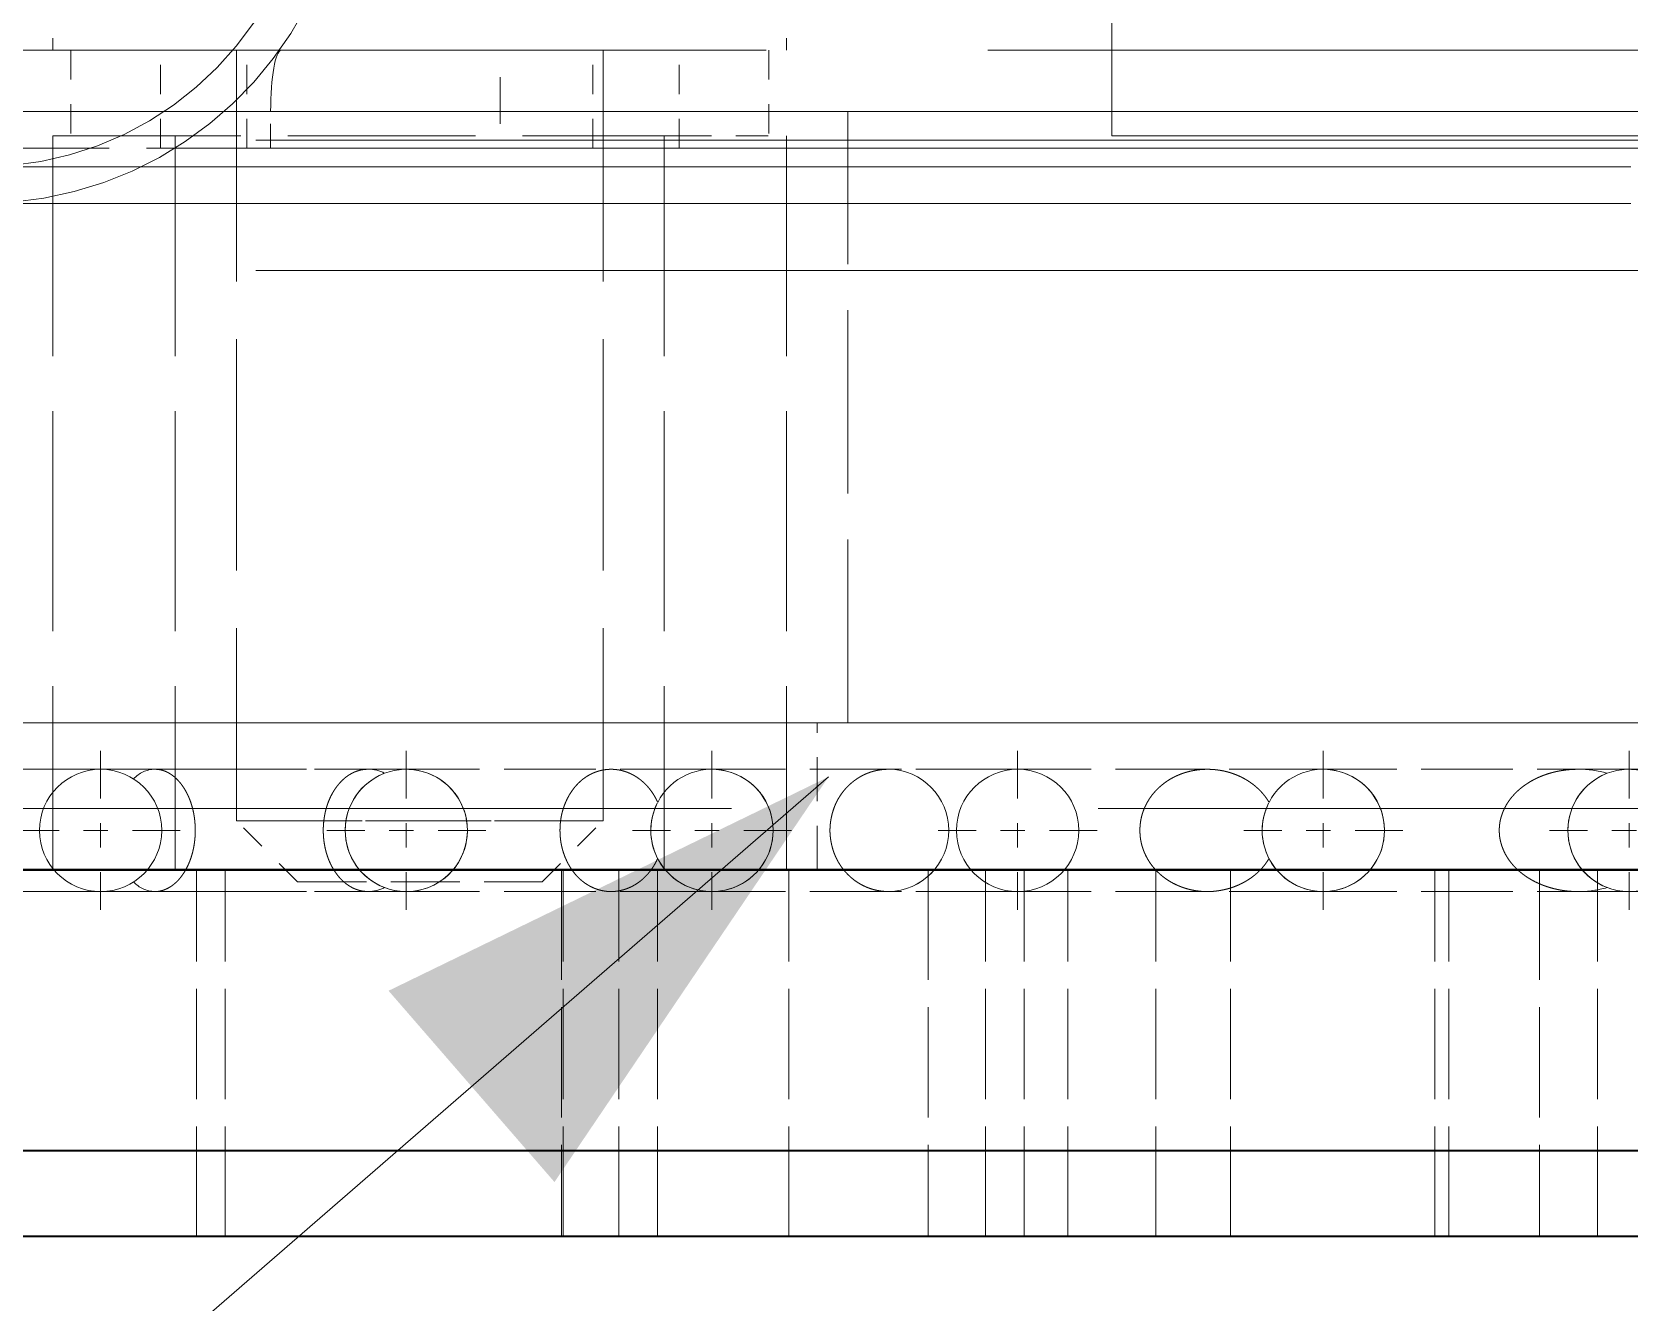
# Model space of a CAD drawing. Extents: x 23 to 587, y 4 to 413.
# Drawn here: x 67.76 to 74.29, y 213.08 to 218.28 of the extents above; entities that cross this region are included whole.
import ezdxf

# ---------------------------------------------------------------- set-up
doc = ezdxf.new("R2010")
doc.units = 0
doc.linetypes.add('DASHDOT', pattern=[18.5, 12, -3, 0.5, -3])
doc.linetypes.add('DASHED', pattern=[15, 12, -3])
doc.layers.get('0').update_dxf_attribs({"lineweight": 13})

# ---------------------------------------------------------------- blocks, each defined once
blk = doc.blocks.new('BLOCK6876')
at = {"color": 7, "linetype": 'DASHDOT', "lineweight": 13, "ltscale": 0.0325}
for p, q in [((-30.769, 2.471), (-30.769, 1.171)), ((-30.119, 1.821), (-31.419, 1.821))]:
    blk.add_line(p, q, dxfattribs=at)
blk = doc.blocks.new('BLOCK6877')
at = {"color": 7, "linetype": 'DASHDOT', "lineweight": 13, "ltscale": 0.0325}
for p, q in [((-33.269, 2.471), (-33.269, 1.171)), ((-32.619, 1.821), (-33.919, 1.821))]:
    blk.add_line(p, q, dxfattribs=at)
blk = doc.blocks.new('BLOCK6878')
at = {"color": 7, "linetype": 'DASHDOT', "lineweight": 13, "ltscale": 0.0325}
for p, q in [((-35.769, 2.471), (-35.769, 1.171)), ((-35.119, 1.821), (-36.419, 1.821))]:
    blk.add_line(p, q, dxfattribs=at)
blk = doc.blocks.new('BLOCK6879')
at = {"color": 7, "linetype": 'DASHDOT', "lineweight": 13, "ltscale": 0.0325}
for p, q in [((-38.269, 2.471), (-38.269, 1.171)), ((-37.619, 1.821), (-38.919, 1.821))]:
    blk.add_line(p, q, dxfattribs=at)
blk = doc.blocks.new('BLOCK6880')
at = {"color": 7, "linetype": 'DASHDOT', "lineweight": 13, "ltscale": 0.0325}
for p, q in [((-40.769, 2.471), (-40.769, 1.171)), ((-40.119, 1.821), (-41.419, 1.821))]:
    blk.add_line(p, q, dxfattribs=at)
blk = doc.blocks.new('BLOCK6881')
at = {"color": 7, "linetype": 'DASHDOT', "lineweight": 13, "ltscale": 0.0325}
for p, q in [((-43.269, 2.471), (-43.269, 1.171)), ((-42.619, 1.821), (-43.919, 1.821))]:
    blk.add_line(p, q, dxfattribs=at)
blk = doc.blocks.new('BLOCK6904')
at = {"color": 7, "linetype": 'DASHDOT', "lineweight": 13, "ltscale": 0.195}
for p, q in [((-40, 15.4), (-40, 7.6)), ((-36.1, 11.5), (-43.9, 11.5))]:
    blk.add_line(p, q, dxfattribs=at)
blk = doc.blocks.new('BLOCK6907')
at = {"color": 7, "lineweight": 13}
blk.add_line((-37.316, 2.259), (-59.825, -17.262), dxfattribs=at)
blk.add_solid([(-39.557, -1.054), (-37.316, 2.259), (-40.914, 0.51)], dxfattribs=at)
blk = doc.blocks.new('BLOCK6915')
at = {"color": 7, "linetype": 'DASHED', "lineweight": 13, "ltscale": 0.125}
for p, q in [((-35, 7.5), (-35, 12.5)), ((-37.159, 2.7), (-37.159, 7.7)), ((-37.159, 2.7), (-37.159, 7.7))]:
    blk.add_line(p, q, dxfattribs=at)
at = {"color": 7, "linetype": 'DASHED', "lineweight": 13, "ltscale": 0.0125}
for p, q in [((-43.659, 8.7), (-43.659, 8.2)), ((-37.659, 8.7), (-37.659, 8.2))]:
    blk.add_line(p, q, dxfattribs=at)
at = {"color": 7, "linetype": 'DASHED', "lineweight": 13, "ltscale": 0.091298}
blk.add_line((-45.444, 8.2), (-41.792, 8.2), dxfattribs=at)
at = {"color": 7, "linetype": 'DASHED', "lineweight": 13, "ltscale": 0.140819}
blk.add_line((-43.659, 8.2), (-38.026, 8.2), dxfattribs=at)
at = {"color": 7, "linetype": 'DASHED', "lineweight": 13, "ltscale": 0.02}
for p, q in [((-43.512, 8.2), (-43.512, 7.4)), ((-43.512, 8.2), (-43.512, 7.4)), ((-42.78, 7.4), (-42.78, 8.2)), ((-42.78, 7.4), (-42.78, 8.2)), ((-42.073, 7.4), (-42.073, 8.2)), ((-42.073, 7.4), (-42.073, 8.2)), ((-39.244, 7.4), (-39.244, 8.2)), ((-39.244, 7.4), (-39.244, 8.2)), ((-38.537, 7.4), (-38.537, 8.2)), ((-38.537, 7.4), (-38.537, 8.2)), ((-37.805, 8.2), (-37.805, 7.4)), ((-37.805, 8.2), (-37.805, 7.4))]:
    blk.add_line(p, q, dxfattribs=at)
at = {"color": 7, "linetype": 'DASHED', "lineweight": 13, "ltscale": 0.1575}
for p, q in [((-42.159, 8.2), (-42.159, 1.9)), ((-39.159, 8.2), (-39.159, 1.9))]:
    blk.add_line(p, q, dxfattribs=at)
at = {"color": 7, "linetype": 'DASHED', "lineweight": 13}
for p, q in [((-9.013, 8.2), (-41.792, 8.2)), ((63.8, 7.7), (-63.8, 7.7)), ((-49.365, 7.7), (-23.667, 7.7)), ((-9.1, 7.7), (-41.879, 7.7)), ((-9.1, 7.7), (-41.879, 7.7)), ((0, 7.466), (-49.5, 7.466)), ((35, 7.5), (-35, 7.5)), ((-41.879, 7.4), (-9.1, 7.4)), ((-44.247, 7.246), (38.83, 7.246)), ((44.247, 7.246), (-38.83, 7.246)), ((-44.247, 6.946), (38.83, 6.946)), ((44.247, 6.946), (-38.83, 6.946)), ((0, 6.4), (-49.5, 6.4)), ((63.8, 2.7), (-63.8, 2.7)), ((61.5, 2.7), (-61.5, 2.7)), ((-50.11, 2.7), (50.39, 2.7)), ((-50.11, 2), (50.39, 2)), ((-85, -0.8), (85, -0.8))]:
    blk.add_line(p, q, dxfattribs=at)
at = {"color": 7, "linetype": 'DASHED', "lineweight": 13, "ltscale": 0.009181}
blk.add_line((-38.026, 8.2), (-37.659, 8.2), dxfattribs=at)
at = {"color": 7, "linetype": 'DASHED', "lineweight": 13, "ltscale": 0.101442}
for p, q in [((-45.937, 7.7), (-41.879, 7.7)), ((-45.937, 7.7), (-41.879, 7.7)), ((-45.937, 7.4), (-41.879, 7.4))]:
    blk.add_line(p, q, dxfattribs=at)
at = {"color": 7, "linetype": 'DASHED', "lineweight": 13, "ltscale": 0.0075}
blk.add_line((-41.879, 7.4), (-41.879, 7.7), dxfattribs=at)
blk.add_line((-41.879, 7.4), (-41.879, 7.7), dxfattribs=at)
at = {"color": 7, "linetype": 'DASHED', "lineweight": 13, "ltscale": 0.128033}
for p, q in [((-43.659, 7.5), (-38.537, 7.5)), ((-43.659, 1.5), (-38.537, 1.5))]:
    blk.add_line(p, q, dxfattribs=at)
at = {"color": 7, "linetype": 'DASHED', "lineweight": 13, "ltscale": 0.15}
for p, q in [((-43.659, 7.5), (-43.659, 1.5)), ((-43.659, 7.5), (-43.659, 1.5)), ((-42.659, 7.5), (-42.659, 1.5)), ((-42.659, 7.5), (-42.659, 1.5)), ((-38.659, 7.5), (-38.659, 1.5)), ((-38.659, 7.5), (-38.659, 1.5)), ((-37.659, 7.5), (-37.659, 1.5)), ((-37.659, 7.5), (-37.659, 1.5))]:
    blk.add_line(p, q, dxfattribs=at)
at = {"color": 7, "linetype": 'DASHED', "lineweight": 13, "ltscale": 0.021967}
for p, q in [((-38.537, 7.5), (-37.659, 7.5)), ((-38.537, 1.5), (-37.659, 1.5))]:
    blk.add_line(p, q, dxfattribs=at)
at = {"color": 7, "linetype": 'DASHED', "lineweight": 13, "ltscale": 0.135414}
blk.add_line((-44.247, 7.246), (-38.83, 7.246), dxfattribs=at)
at = {"color": 7, "linetype": 'DASHED', "lineweight": 13, "ltscale": 0.135416}
blk.add_line((-44.247, 6.946), (-38.83, 6.946), dxfattribs=at)
at = {"color": 7, "linetype": 'DASHED', "lineweight": 13, "ltscale": 0.03}
blk.add_line((-37.409, 1.5), (-37.409, 2.7), dxfattribs=at)
blk.add_line((-37.409, 1.5), (-37.409, 2.7), dxfattribs=at)
at = {"color": 7, "linetype": 'DASHED', "lineweight": 13, "ltscale": 0.0625}
for p, q in [((-43.269, 2.321), (-45.769, 2.321)), ((-43.269, 2.321), (-45.769, 2.321)), ((-43.269, 2.321), (-45.769, 2.321)), ((-43.269, 2.321), (-45.769, 2.321)), ((-43.269, 2.321), (-45.769, 2.321)), ((-43.269, 2.321), (-45.769, 2.321)), ((-43.269, 2.321), (-45.769, 2.321)), ((-43.269, 2.321), (-45.769, 2.321)), ((-43.269, 2.321), (-45.769, 2.321)), ((-43.269, 2.321), (-45.769, 2.321)), ((-43.269, 2.321), (-45.769, 2.321)), ((-43.269, 2.321), (-45.769, 2.321)), ((-43.269, 2.321), (-45.769, 2.321)), ((-43.269, 2.321), (-45.769, 2.321)), ((-43.269, 2.321), (-45.769, 2.321)), ((-43.269, 2.321), (-45.769, 2.321)), ((-43.269, 2.321), (-45.769, 2.321)), ((-40.769, 2.321), (-43.269, 2.321)), ((-40.769, 2.321), (-43.269, 2.321)), ((-40.769, 2.321), (-43.269, 2.321)), ((-40.769, 2.321), (-43.269, 2.321)), ((-40.769, 2.321), (-43.269, 2.321)), ((-40.769, 2.321), (-43.269, 2.321)), ((-40.769, 2.321), (-43.269, 2.321)), ((-40.769, 2.321), (-43.269, 2.321)), ((-40.769, 2.321), (-43.269, 2.321)), ((-40.769, 2.321), (-43.269, 2.321)), ((-40.769, 2.321), (-43.269, 2.321)), ((-40.769, 2.321), (-43.269, 2.321)), ((-40.769, 2.321), (-43.269, 2.321)), ((-40.769, 2.321), (-43.269, 2.321)), ((-40.769, 2.321), (-43.269, 2.321)), ((-40.769, 2.321), (-43.269, 2.321)), ((-40.769, 2.321), (-43.269, 2.321)), ((-40.769, 2.321), (-43.269, 2.321)), ((-40.769, 2.321), (-43.269, 2.321)), ((-40.769, 2.321), (-43.269, 2.321)), ((-40.769, 2.321), (-43.269, 2.321)), ((-38.269, 2.321), (-40.769, 2.321)), ((-38.269, 2.321), (-40.769, 2.321)), ((-38.269, 2.321), (-40.769, 2.321)), ((-38.269, 2.321), (-40.769, 2.321)), ((-38.269, 2.321), (-40.769, 2.321)), ((-38.269, 2.321), (-40.769, 2.321)), ((-38.269, 2.321), (-40.769, 2.321)), ((-38.269, 2.321), (-40.769, 2.321)), ((-38.269, 2.321), (-40.769, 2.321)), ((-38.269, 2.321), (-40.769, 2.321)), ((-38.269, 2.321), (-40.769, 2.321)), ((-38.269, 2.321), (-40.769, 2.321)), ((-38.269, 2.321), (-40.769, 2.321)), ((-38.269, 2.321), (-40.769, 2.321)), ((-38.269, 2.321), (-40.769, 2.321)), ((-38.269, 2.321), (-40.769, 2.321)), ((-38.269, 2.321), (-40.769, 2.321)), ((-38.269, 2.321), (-40.769, 2.321)), ((-38.269, 2.321), (-40.769, 2.321)), ((-38.269, 2.321), (-40.769, 2.321)), ((-38.269, 2.321), (-40.769, 2.321)), ((-38.269, 2.321), (-40.769, 2.321)), ((-38.269, 2.321), (-40.769, 2.321)), ((-38.269, 2.321), (-40.769, 2.321)), ((-38.269, 2.321), (-40.769, 2.321)), ((-35.769, 2.321), (-38.269, 2.321)), ((-35.769, 2.321), (-38.269, 2.321)), ((-35.769, 2.321), (-38.269, 2.321)), ((-35.769, 2.321), (-38.269, 2.321)), ((-35.769, 2.321), (-38.269, 2.321)), ((-35.769, 2.321), (-38.269, 2.321)), ((-35.769, 2.321), (-38.269, 2.321)), ((-35.769, 2.321), (-38.269, 2.321)), ((-35.769, 2.321), (-38.269, 2.321)), ((-35.769, 2.321), (-38.269, 2.321)), ((-35.769, 2.321), (-38.269, 2.321)), ((-35.769, 2.321), (-38.269, 2.321)), ((-35.769, 2.321), (-38.269, 2.321)), ((-35.769, 2.321), (-38.269, 2.321)), ((-35.769, 2.321), (-38.269, 2.321)), ((-35.769, 2.321), (-38.269, 2.321)), ((-35.769, 2.321), (-38.269, 2.321)), ((-35.769, 2.321), (-38.269, 2.321)), ((-35.769, 2.321), (-38.269, 2.321)), ((-35.769, 2.321), (-38.269, 2.321)), ((-35.769, 2.321), (-38.269, 2.321)), ((-35.769, 2.321), (-38.269, 2.321)), ((-35.769, 2.321), (-38.269, 2.321)), ((-35.769, 2.321), (-38.269, 2.321)), ((-35.769, 2.321), (-38.269, 2.321)), ((-35.769, 2.321), (-38.269, 2.321)), ((-35.769, 2.321), (-38.269, 2.321)), ((-33.269, 2.321), (-35.769, 2.321)), ((-33.269, 2.321), (-35.769, 2.321)), ((-33.269, 2.321), (-35.769, 2.321)), ((-33.269, 2.321), (-35.769, 2.321)), ((-33.269, 2.321), (-35.769, 2.321)), ((-33.269, 2.321), (-35.769, 2.321)), ((-33.269, 2.321), (-35.769, 2.321)), ((-33.269, 2.321), (-35.769, 2.321)), ((-33.269, 2.321), (-35.769, 2.321)), ((-33.269, 2.321), (-35.769, 2.321)), ((-33.269, 2.321), (-35.769, 2.321)), ((-33.269, 2.321), (-35.769, 2.321)), ((-33.269, 2.321), (-35.769, 2.321)), ((-33.269, 2.321), (-35.769, 2.321)), ((-33.269, 2.321), (-35.769, 2.321)), ((-33.269, 2.321), (-35.769, 2.321)), ((-33.269, 2.321), (-35.769, 2.321)), ((-33.269, 2.321), (-35.769, 2.321)), ((-33.269, 2.321), (-35.769, 2.321)), ((-33.269, 2.321), (-35.769, 2.321)), ((-33.269, 2.321), (-35.769, 2.321)), ((-33.269, 2.321), (-35.769, 2.321)), ((-33.269, 2.321), (-35.769, 2.321)), ((-33.269, 2.321), (-35.769, 2.321)), ((-33.269, 2.321), (-35.769, 2.321)), ((-33.269, 2.321), (-35.769, 2.321)), ((-33.269, 2.321), (-35.769, 2.321)), ((-33.269, 2.321), (-35.769, 2.321)), ((-33.269, 2.321), (-35.769, 2.321)), ((-30.769, 2.321), (-33.269, 2.321)), ((-30.769, 2.321), (-33.269, 2.321)), ((-30.769, 2.321), (-33.269, 2.321)), ((-30.769, 2.321), (-33.269, 2.321)), ((-30.769, 2.321), (-33.269, 2.321)), ((-30.769, 2.321), (-33.269, 2.321)), ((-30.769, 2.321), (-33.269, 2.321)), ((-30.769, 2.321), (-33.269, 2.321)), ((-30.769, 2.321), (-33.269, 2.321)), ((-30.769, 2.321), (-33.269, 2.321)), ((-30.769, 2.321), (-33.269, 2.321)), ((-30.769, 2.321), (-33.269, 2.321)), ((-30.769, 2.321), (-33.269, 2.321)), ((-30.769, 2.321), (-33.269, 2.321)), ((-30.769, 2.321), (-33.269, 2.321)), ((-30.769, 2.321), (-33.269, 2.321)), ((-30.769, 2.321), (-33.269, 2.321)), ((-30.769, 2.321), (-33.269, 2.321)), ((-30.769, 2.321), (-33.269, 2.321)), ((-30.769, 2.321), (-33.269, 2.321)), ((-30.769, 2.321), (-33.269, 2.321)), ((-30.769, 2.321), (-33.269, 2.321)), ((-30.769, 2.321), (-33.269, 2.321)), ((-30.769, 2.321), (-33.269, 2.321)), ((-30.769, 2.321), (-33.269, 2.321)), ((-30.769, 2.321), (-33.269, 2.321)), ((-30.769, 2.321), (-33.269, 2.321)), ((-30.769, 2.321), (-33.269, 2.321)), ((-30.769, 2.321), (-33.269, 2.321)), ((-30.769, 2.321), (-33.269, 2.321)), ((-30.769, 2.321), (-33.269, 2.321)), ((-28.269, 2.321), (-30.769, 2.321)), ((-28.269, 2.321), (-30.769, 2.321)), ((-43.269, 1.321), (-45.769, 1.321)), ((-43.269, 1.321), (-45.769, 1.321)), ((-43.269, 1.321), (-45.769, 1.321)), ((-43.269, 1.321), (-45.769, 1.321)), ((-43.269, 1.321), (-45.769, 1.321)), ((-43.269, 1.321), (-45.769, 1.321)), ((-43.269, 1.321), (-45.769, 1.321)), ((-43.269, 1.321), (-45.769, 1.321)), ((-43.269, 1.321), (-45.769, 1.321)), ((-43.269, 1.321), (-45.769, 1.321)), ((-43.269, 1.321), (-45.769, 1.321)), ((-43.269, 1.321), (-45.769, 1.321)), ((-43.269, 1.321), (-45.769, 1.321)), ((-43.269, 1.321), (-45.769, 1.321)), ((-43.269, 1.321), (-45.769, 1.321)), ((-43.269, 1.321), (-45.769, 1.321)), ((-43.269, 1.321), (-45.769, 1.321)), ((-40.769, 1.321), (-43.269, 1.321)), ((-40.769, 1.321), (-43.269, 1.321)), ((-40.769, 1.321), (-43.269, 1.321)), ((-40.769, 1.321), (-43.269, 1.321)), ((-40.769, 1.321), (-43.269, 1.321)), ((-40.769, 1.321), (-43.269, 1.321)), ((-40.769, 1.321), (-43.269, 1.321)), ((-40.769, 1.321), (-43.269, 1.321)), ((-40.769, 1.321), (-43.269, 1.321)), ((-40.769, 1.321), (-43.269, 1.321)), ((-40.769, 1.321), (-43.269, 1.321)), ((-40.769, 1.321), (-43.269, 1.321)), ((-40.769, 1.321), (-43.269, 1.321)), ((-40.769, 1.321), (-43.269, 1.321)), ((-40.769, 1.321), (-43.269, 1.321)), ((-40.769, 1.321), (-43.269, 1.321)), ((-40.769, 1.321), (-43.269, 1.321)), ((-40.769, 1.321), (-43.269, 1.321)), ((-40.769, 1.321), (-43.269, 1.321)), ((-40.769, 1.321), (-43.269, 1.321)), ((-40.769, 1.321), (-43.269, 1.321)), ((-38.269, 1.321), (-40.769, 1.321)), ((-38.269, 1.321), (-40.769, 1.321)), ((-38.269, 1.321), (-40.769, 1.321)), ((-38.269, 1.321), (-40.769, 1.321)), ((-38.269, 1.321), (-40.769, 1.321)), ((-38.269, 1.321), (-40.769, 1.321)), ((-38.269, 1.321), (-40.769, 1.321)), ((-38.269, 1.321), (-40.769, 1.321)), ((-38.269, 1.321), (-40.769, 1.321)), ((-38.269, 1.321), (-40.769, 1.321)), ((-38.269, 1.321), (-40.769, 1.321)), ((-38.269, 1.321), (-40.769, 1.321)), ((-38.269, 1.321), (-40.769, 1.321)), ((-38.269, 1.321), (-40.769, 1.321)), ((-38.269, 1.321), (-40.769, 1.321)), ((-38.269, 1.321), (-40.769, 1.321)), ((-38.269, 1.321), (-40.769, 1.321)), ((-38.269, 1.321), (-40.769, 1.321)), ((-38.269, 1.321), (-40.769, 1.321)), ((-38.269, 1.321), (-40.769, 1.321)), ((-38.269, 1.321), (-40.769, 1.321)), ((-38.269, 1.321), (-40.769, 1.321)), ((-38.269, 1.321), (-40.769, 1.321)), ((-38.269, 1.321), (-40.769, 1.321)), ((-38.269, 1.321), (-40.769, 1.321)), ((-35.769, 1.321), (-38.269, 1.321)), ((-35.769, 1.321), (-38.269, 1.321)), ((-35.769, 1.321), (-38.269, 1.321)), ((-35.769, 1.321), (-38.269, 1.321)), ((-35.769, 1.321), (-38.269, 1.321)), ((-35.769, 1.321), (-38.269, 1.321)), ((-35.769, 1.321), (-38.269, 1.321)), ((-35.769, 1.321), (-38.269, 1.321)), ((-35.769, 1.321), (-38.269, 1.321)), ((-35.769, 1.321), (-38.269, 1.321)), ((-35.769, 1.321), (-38.269, 1.321)), ((-35.769, 1.321), (-38.269, 1.321)), ((-35.769, 1.321), (-38.269, 1.321)), ((-35.769, 1.321), (-38.269, 1.321)), ((-35.769, 1.321), (-38.269, 1.321)), ((-35.769, 1.321), (-38.269, 1.321)), ((-35.769, 1.321), (-38.269, 1.321)), ((-35.769, 1.321), (-38.269, 1.321)), ((-35.769, 1.321), (-38.269, 1.321)), ((-35.769, 1.321), (-38.269, 1.321)), ((-35.769, 1.321), (-38.269, 1.321)), ((-35.769, 1.321), (-38.269, 1.321)), ((-35.769, 1.321), (-38.269, 1.321)), ((-35.769, 1.321), (-38.269, 1.321)), ((-35.769, 1.321), (-38.269, 1.321)), ((-35.769, 1.321), (-38.269, 1.321)), ((-35.769, 1.321), (-38.269, 1.321)), ((-33.269, 1.321), (-35.769, 1.321)), ((-33.269, 1.321), (-35.769, 1.321)), ((-33.269, 1.321), (-35.769, 1.321)), ((-33.269, 1.321), (-35.769, 1.321)), ((-33.269, 1.321), (-35.769, 1.321)), ((-33.269, 1.321), (-35.769, 1.321)), ((-33.269, 1.321), (-35.769, 1.321)), ((-33.269, 1.321), (-35.769, 1.321)), ((-33.269, 1.321), (-35.769, 1.321)), ((-33.269, 1.321), (-35.769, 1.321)), ((-33.269, 1.321), (-35.769, 1.321)), ((-33.269, 1.321), (-35.769, 1.321)), ((-33.269, 1.321), (-35.769, 1.321)), ((-33.269, 1.321), (-35.769, 1.321)), ((-33.269, 1.321), (-35.769, 1.321)), ((-33.269, 1.321), (-35.769, 1.321)), ((-33.269, 1.321), (-35.769, 1.321)), ((-33.269, 1.321), (-35.769, 1.321)), ((-33.269, 1.321), (-35.769, 1.321)), ((-33.269, 1.321), (-35.769, 1.321)), ((-33.269, 1.321), (-35.769, 1.321)), ((-33.269, 1.321), (-35.769, 1.321)), ((-33.269, 1.321), (-35.769, 1.321)), ((-33.269, 1.321), (-35.769, 1.321)), ((-33.269, 1.321), (-35.769, 1.321)), ((-33.269, 1.321), (-35.769, 1.321)), ((-33.269, 1.321), (-35.769, 1.321)), ((-33.269, 1.321), (-35.769, 1.321)), ((-33.269, 1.321), (-35.769, 1.321)), ((-30.769, 1.321), (-33.269, 1.321)), ((-30.769, 1.321), (-33.269, 1.321)), ((-30.769, 1.321), (-33.269, 1.321)), ((-30.769, 1.321), (-33.269, 1.321)), ((-30.769, 1.321), (-33.269, 1.321)), ((-30.769, 1.321), (-33.269, 1.321)), ((-30.769, 1.321), (-33.269, 1.321)), ((-30.769, 1.321), (-33.269, 1.321)), ((-30.769, 1.321), (-33.269, 1.321)), ((-30.769, 1.321), (-33.269, 1.321)), ((-30.769, 1.321), (-33.269, 1.321)), ((-30.769, 1.321), (-33.269, 1.321)), ((-30.769, 1.321), (-33.269, 1.321)), ((-30.769, 1.321), (-33.269, 1.321)), ((-30.769, 1.321), (-33.269, 1.321)), ((-30.769, 1.321), (-33.269, 1.321)), ((-30.769, 1.321), (-33.269, 1.321)), ((-30.769, 1.321), (-33.269, 1.321)), ((-30.769, 1.321), (-33.269, 1.321)), ((-30.769, 1.321), (-33.269, 1.321)), ((-30.769, 1.321), (-33.269, 1.321)), ((-30.769, 1.321), (-33.269, 1.321)), ((-30.769, 1.321), (-33.269, 1.321)), ((-30.769, 1.321), (-33.269, 1.321)), ((-30.769, 1.321), (-33.269, 1.321)), ((-30.769, 1.321), (-33.269, 1.321)), ((-30.769, 1.321), (-33.269, 1.321)), ((-30.769, 1.321), (-33.269, 1.321)), ((-30.769, 1.321), (-33.269, 1.321)), ((-30.769, 1.321), (-33.269, 1.321)), ((-30.769, 1.321), (-33.269, 1.321)), ((-28.269, 1.321), (-30.769, 1.321)), ((-28.269, 1.321), (-30.769, 1.321)), ((-28.269, 1.321), (-30.769, 1.321))]:
    blk.add_line(p, q, dxfattribs=at)
at = {"color": 7, "linetype": 'DASHED', "lineweight": 13, "ltscale": 0.06078}
for p, q in [((-43.269, 2.321), (-45.7, 2.321)), ((-43.269, 2.321), (-45.7, 2.321)), ((-43.269, 1.321), (-45.7, 1.321)), ((-43.269, 1.321), (-45.7, 1.321))]:
    blk.add_line(p, q, dxfattribs=at)
at = {"color": 7, "linetype": 'DASHED', "lineweight": 13, "ltscale": 0.027243}
for p, q in [((-43.269, 2.321), (-44.358, 2.321)), ((-43.269, 2.321), (-44.358, 2.321)), ((-43.269, 1.321), (-44.358, 1.321)), ((-43.269, 1.321), (-44.358, 1.321))]:
    blk.add_line(p, q, dxfattribs=at)
at = {"color": 7, "linetype": 'DASHED', "lineweight": 13, "ltscale": 0.051432}
for p, q in [((-40.769, 2.321), (-42.826, 2.321)), ((-40.769, 2.321), (-42.826, 2.321)), ((-40.769, 1.321), (-42.826, 1.321)), ((-40.769, 1.321), (-42.826, 1.321))]:
    blk.add_line(p, q, dxfattribs=at)
at = {"color": 7, "linetype": 'DASHED', "lineweight": 13, "ltscale": 0.007802}
for p, q in [((-40.769, 2.321), (-41.081, 2.321)), ((-40.769, 2.321), (-41.081, 2.321)), ((-40.769, 1.321), (-41.081, 1.321)), ((-40.769, 1.321), (-41.081, 1.321))]:
    blk.add_line(p, q, dxfattribs=at)
at = {"color": 7, "linetype": 'DASHED', "lineweight": 13, "ltscale": 0.020628}
for p, q in [((-38.269, 2.321), (-39.094, 2.321)), ((-38.269, 2.321), (-39.094, 2.321)), ((-38.269, 1.321), (-39.094, 1.321)), ((-38.269, 1.321), (-39.094, 1.321))]:
    blk.add_line(p, q, dxfattribs=at)
at = {"color": 7, "linetype": 'DASHED', "lineweight": 13, "ltscale": 0.026409}
for p, q in [((-35.769, 2.321), (-36.825, 2.321)), ((-35.769, 2.321), (-36.825, 2.321)), ((-35.769, 1.321), (-36.825, 1.321)), ((-35.769, 1.321), (-36.825, 1.321))]:
    blk.add_line(p, q, dxfattribs=at)
at = {"color": 7, "linetype": 'DASHED', "lineweight": 13, "ltscale": 0.023716}
for p, q in [((-33.269, 2.321), (-34.217, 2.321)), ((-33.269, 2.321), (-34.217, 2.321)), ((-33.269, 1.321), (-34.217, 1.321)), ((-33.269, 1.321), (-34.217, 1.321))]:
    blk.add_line(p, q, dxfattribs=at)
at = {"color": 7, "linetype": 'DASHED', "lineweight": 13, "ltscale": 0.010371}
for p, q in [((-30.769, 2.321), (-31.183, 2.321)), ((-30.769, 2.321), (-31.183, 2.321)), ((-30.769, 1.321), (-31.183, 1.321)), ((-30.769, 1.321), (-31.183, 1.321))]:
    blk.add_line(p, q, dxfattribs=at)
at = {"color": 7, "linetype": 'DASHED', "lineweight": 13, "ltscale": 0.070409}
for p, q in [((-42.159, 1.9), (-39.342, 1.9)), ((-41.975, 1.9), (-39.159, 1.9))]:
    blk.add_line(p, q, dxfattribs=at)
at = {"color": 7, "linetype": 'DASHED', "lineweight": 13, "ltscale": 0.017678}
for p, q in [((-41.659, 1.4), (-42.159, 1.9)), ((-39.659, 1.4), (-39.159, 1.9))]:
    blk.add_line(p, q, dxfattribs=at)
at = {"color": 7, "lineweight": 35}
for p, q in [((-85, 1.5), (85, 1.5)), ((-68, 1.5), (68, 1.5)), ((61.5, 1.5), (-61.5, 1.5)), ((85, -0.8), (-85, -0.8)), ((85, -1.5), (-85, -1.5))]:
    blk.add_line(p, q, dxfattribs=at)
at = {"color": 7, "linetype": 'DASHED', "lineweight": 13, "ltscale": 0.075}
for p, q in [((-42.486, -1.5), (-42.486, 1.5)), ((-42.486, -1.5), (-42.486, 1.5)), ((-42.249, -1.5), (-42.249, 1.5)), ((-42.249, -1.5), (-42.249, 1.5)), ((-39.5, 1.5), (-39.5, -1.5)), ((-39.486, -1.5), (-39.486, 1.5)), ((-39.486, -1.5), (-39.486, 1.5)), ((-39.032, -1.5), (-39.032, 1.5)), ((-39.032, -1.5), (-39.032, 1.5)), ((-38.715, -1.5), (-38.715, 1.5)), ((-38.715, -1.5), (-38.715, 1.5)), ((-37.64, -1.5), (-37.64, 1.5)), ((-37.64, -1.5), (-37.64, 1.5)), ((-36.5, 1.5), (-36.5, -1.5)), ((-36.032, -1.5), (-36.032, 1.5)), ((-36.032, -1.5), (-36.032, 1.5)), ((-35.715, -1.5), (-35.715, 1.5)), ((-35.715, -1.5), (-35.715, 1.5)), ((-35.358, -1.5), (-35.358, 1.5)), ((-35.358, -1.5), (-35.358, 1.5)), ((-34.64, -1.5), (-34.64, 1.5)), ((-34.64, -1.5), (-34.64, 1.5)), ((-34.027, -1.5), (-34.027, 1.5)), ((-34.027, -1.5), (-34.027, 1.5)), ((-32.358, -1.5), (-32.358, 1.5)), ((-32.358, -1.5), (-32.358, 1.5)), ((-32.243, -1.5), (-32.243, 1.5)), ((-32.243, -1.5), (-32.243, 1.5)), ((-31.5, 1.5), (-31.5, -1.5)), ((-31.027, -1.5), (-31.027, 1.5)), ((-31.027, -1.5), (-31.027, 1.5))]:
    blk.add_line(p, q, dxfattribs=at)
at = {"color": 7, "linetype": 'DASHED', "lineweight": 13, "ltscale": 0.04694}
blk.add_line((-41.659, 1.4), (-39.781, 1.4), dxfattribs=at)
at = {"color": 7, "linetype": 'DASHED', "lineweight": 13, "ltscale": 0.00306}
blk.add_line((-39.781, 1.4), (-39.659, 1.4), dxfattribs=at)
at = {"color": 7, "linetype": 'DASHED', "lineweight": 13}
for centre in [(-43.269, 1.821), (-43.269, 1.821), (-35.769, 1.821), (-35.769, 1.821)]:
    blk.add_circle(centre, 0.5, dxfattribs=at)
for centre, radius, start, end in [((-44.247, 9.946), 2.7, 270, 351.3288), ((-44.247, 9.946), 3, 270, 347.1342), ((-42.818, 2.073), 0.249, 91.8031, 136.9903), ((-42.818, 2.073), 0.249, 91.8031, 136.9903), ((-40.769, 1.821), 0.5, 110.8709, 450), ((-40.769, 1.821), 0.5, 110.8708, 249.1294), ((-41.082, 2.028), 0.294, 62.5366, 89.6322), ((-41.082, 2.028), 0.294, 62.5366, 89.6322), ((-40.769, 1.821), 0.5, 249.0763, 110.9237), ((-38.269, 1.821), 0.5, 207.3626, 152.6373), ((-38.269, 1.821), 0.5, 0, 90), ((-36.832, 1.823), 0.499, 359.7826, 89.1888), ((-36.832, 1.823), 0.499, 359.7826, 89.1888), ((-33.269, 1.821), 0.5, 207.3627, 152.6374), ((-33.269, 1.821), 0.5, 0, 90), ((-30.769, 1.821), 0.5, 110.8709, 450), ((-30.769, 1.821), 0.5, 110.8708, 249.1294), ((-31.183, 1.463), 0.859, 74.0802, 90.0463), ((-31.183, 1.463), 0.859, 74.0802, 90.0463), ((-30.769, 1.821), 0.5, 249.0763, 110.9237), ((-38.269, 1.821), 0.5, 153.5159, 360), ((-38.269, 1.821), 0.5, 153.5159, 206.4841), ((-33.269, 1.821), 0.5, 153.5159, 360), ((-33.269, 1.821), 0.5, 153.5159, 206.4841), ((-36.832, 1.82), 0.499, 270.8112, 0.2174), ((-36.832, 1.82), 0.499, 270.78, 0.2179), ((-42.818, 1.57), 0.249, 223.0097, 268.1969), ((-42.818, 1.57), 0.249, 223.0097, 268.1969), ((-41.082, 1.615), 0.294, 270.3678, 297.4634), ((-41.082, 1.615), 0.294, 270.3678, 297.4634), ((-31.183, 2.18), 0.859, 269.9537, 285.9198), ((-31.183, 2.18), 0.859, 269.9537, 285.9198)]:
    blk.add_arc(centre, radius, start, end, dxfattribs=at)
for major_axis, start_param, end_param in [((0, -0.5), 3.141593, 4.712389), ((0, 0.5), 0, 1.570796)]:
    blk.add_ellipse((-41.792, 7.7), major_axis=major_axis, ratio=0.173328, start_param=start_param, end_param=end_param, dxfattribs=at)
for points, knots in [([(-42.495, 1.821), (-42.495, 1.873), (-42.499, 1.925), (-42.508, 1.975), (-42.541, 2.097), (-42.599, 2.197), (-42.64, 2.246), (-42.704, 2.294), (-42.771, 2.316), (-42.789, 2.32), (-42.808, 2.321), (-42.826, 2.321)], [0, 0, 0, 0, 0, 0, 0.447863, 0.447863, 0.447863, 1.142807, 1.142807, 1.142807, 1.395293, 1.395293, 1.395293, 1.395293, 1.395293, 1.395293]), ([(-42.495, 1.821), (-42.495, 1.873), (-42.499, 1.925), (-42.508, 1.975), (-42.541, 2.097), (-42.599, 2.197), (-42.64, 2.246), (-42.704, 2.294), (-42.771, 2.316), (-42.789, 2.32), (-42.808, 2.321), (-42.826, 2.321)], [0, 0, 0, 0, 0, 0, 0.447863, 0.447863, 0.447863, 1.142807, 1.142807, 1.142807, 1.395293, 1.395293, 1.395293, 1.395293, 1.395293, 1.395293]), ([(-41.448, 1.821), (-41.448, 1.891), (-41.439, 1.961), (-41.422, 2.027), (-41.367, 2.156), (-41.285, 2.248), (-41.236, 2.285), (-41.174, 2.312), (-41.11, 2.32), (-41.1, 2.321), (-41.09, 2.321), (-41.081, 2.321)], [0, 0, 0, 0, 0, 0, 0.604764, 0.604764, 0.604764, 1.30534, 1.30534, 1.30534, 1.42985, 1.42985, 1.42985, 1.42985, 1.42985, 1.42985]), ([(-41.448, 1.821), (-41.448, 1.891), (-41.439, 1.961), (-41.422, 2.027), (-41.367, 2.156), (-41.285, 2.248), (-41.236, 2.285), (-41.174, 2.312), (-41.11, 2.32), (-41.1, 2.321), (-41.09, 2.321), (-41.081, 2.321)], [0, 0, 0, 0, 0, 0, 0.604764, 0.604764, 0.604764, 1.30534, 1.30534, 1.30534, 1.42985, 1.42985, 1.42985, 1.42985, 1.42985, 1.42985]), ([(-39.094, 2.321), (-39.153, 2.321), (-39.212, 2.309), (-39.27, 2.285), (-39.369, 2.216), (-39.445, 2.106), (-39.474, 2.047), (-39.5, 1.965), (-39.51, 1.877), (-39.511, 1.859), (-39.512, 1.84), (-39.512, 1.821)], [0, 0, 0, 0, 0, 0, 0.713173, 0.713173, 0.713173, 1.316537, 1.316537, 1.316537, 1.478163, 1.478163, 1.478163, 1.478163, 1.478163, 1.478163]), ([(-39.094, 2.321), (-39.153, 2.321), (-39.212, 2.309), (-39.27, 2.285), (-39.369, 2.216), (-39.445, 2.106), (-39.474, 2.047), (-39.5, 1.965), (-39.51, 1.877), (-39.511, 1.859), (-39.512, 1.84), (-39.512, 1.821)], [0, 0, 0, 0, 0, 0, 0.713173, 0.713173, 0.713173, 1.316537, 1.316537, 1.316537, 1.478163, 1.478163, 1.478163, 1.478163, 1.478163, 1.478163]), ([(-38.713, 2.051), (-38.742, 2.116), (-38.78, 2.172), (-38.824, 2.218), (-38.904, 2.277), (-38.991, 2.309), (-39.025, 2.317), (-39.059, 2.321), (-39.094, 2.321)], [0, 0, 0, 0, 0, 0, 0.655377, 0.655377, 0.655377, 1.068245, 1.068245, 1.068245, 1.068245, 1.068245, 1.068245]), ([(-38.713, 2.051), (-38.742, 2.116), (-38.78, 2.172), (-38.824, 2.218), (-38.904, 2.277), (-38.991, 2.309), (-39.025, 2.317), (-39.059, 2.321), (-39.094, 2.321)], [0, 0, 0, 0, 0, 0, 0.655377, 0.655377, 0.655377, 1.068245, 1.068245, 1.068245, 1.068245, 1.068245, 1.068245]), ([(-36.825, 2.321), (-36.891, 2.321), (-36.957, 2.31), (-37.021, 2.287), (-37.12, 2.228), (-37.202, 2.137), (-37.23, 2.097), (-37.27, 2.021), (-37.293, 1.934), (-37.3, 1.897), (-37.304, 1.859), (-37.304, 1.821)], [0, 0, 0, 0, 0, 0, 0.747812, 0.747812, 0.747812, 1.213693, 1.213693, 1.213693, 1.540623, 1.540623, 1.540623, 1.540623, 1.540623, 1.540623]), ([(-36.825, 2.321), (-36.891, 2.321), (-36.957, 2.31), (-37.021, 2.287), (-37.12, 2.228), (-37.202, 2.137), (-37.23, 2.097), (-37.27, 2.021), (-37.293, 1.934), (-37.3, 1.897), (-37.304, 1.859), (-37.304, 1.821)], [0, 0, 0, 0, 0, 0, 0.747812, 0.747812, 0.747812, 1.213693, 1.213693, 1.213693, 1.540623, 1.540623, 1.540623, 1.540623, 1.540623, 1.540623]), ([(-34.217, 2.321), (-34.306, 2.321), (-34.395, 2.306), (-34.482, 2.274), (-34.605, 2.198), (-34.699, 2.076), (-34.726, 2.028), (-34.754, 1.957), (-34.766, 1.881), (-34.768, 1.862), (-34.769, 1.842), (-34.769, 1.821)], [0, 0, 0, 0, 0, 0, 0.95323, 0.95323, 0.95323, 1.450281, 1.450281, 1.450281, 1.623752, 1.623752, 1.623752, 1.623752, 1.623752, 1.623752]), ([(-34.217, 2.321), (-34.306, 2.321), (-34.395, 2.306), (-34.482, 2.274), (-34.605, 2.198), (-34.699, 2.076), (-34.726, 2.028), (-34.754, 1.957), (-34.766, 1.881), (-34.768, 1.862), (-34.769, 1.842), (-34.769, 1.821)], [0, 0, 0, 0, 0, 0, 0.95323, 0.95323, 0.95323, 1.450281, 1.450281, 1.450281, 1.623752, 1.623752, 1.623752, 1.623752, 1.623752, 1.623752]), ([(-33.713, 2.051), (-33.747, 2.109), (-33.79, 2.159), (-33.839, 2.2), (-33.94, 2.265), (-34.05, 2.303), (-34.106, 2.315), (-34.162, 2.321), (-34.217, 2.321)], [0, 0, 0, 0, 0, 0, 0.618227, 0.618227, 0.618227, 1.213137, 1.213137, 1.213137, 1.213137, 1.213137, 1.213137]), ([(-33.713, 2.051), (-33.747, 2.109), (-33.79, 2.159), (-33.839, 2.2), (-33.94, 2.265), (-34.05, 2.303), (-34.106, 2.315), (-34.162, 2.321), (-34.217, 2.321)], [0, 0, 0, 0, 0, 0, 0.618227, 0.618227, 0.618227, 1.213137, 1.213137, 1.213137, 1.213137, 1.213137, 1.213137]), ([(-31.83, 1.821), (-31.83, 1.843), (-31.829, 1.864), (-31.826, 1.885), (-31.817, 1.926), (-31.804, 1.965), (-31.796, 1.984), (-31.762, 2.056), (-31.714, 2.116), (-31.673, 2.155), (-31.559, 2.241), (-31.43, 2.292), (-31.349, 2.312), (-31.266, 2.321), (-31.183, 2.321)], [0, 0, 0, 0, 0, 0, 0.182209, 0.182209, 0.182209, 0.364131, 0.364131, 0.364131, 0.894896, 0.894896, 0.894896, 1.74023, 1.74023, 1.74023, 1.74023, 1.74023, 1.74023]), ([(-31.83, 1.821), (-31.83, 1.843), (-31.829, 1.864), (-31.826, 1.885), (-31.817, 1.926), (-31.804, 1.965), (-31.796, 1.984), (-31.762, 2.056), (-31.714, 2.116), (-31.673, 2.155), (-31.559, 2.241), (-31.43, 2.292), (-31.349, 2.312), (-31.266, 2.321), (-31.183, 2.321)], [0, 0, 0, 0, 0, 0, 0.182209, 0.182209, 0.182209, 0.364131, 0.364131, 0.364131, 0.894896, 0.894896, 0.894896, 1.74023, 1.74023, 1.74023, 1.74023, 1.74023, 1.74023]), ([(-42.495, 1.821), (-42.495, 1.77), (-42.499, 1.718), (-42.508, 1.668), (-42.541, 1.546), (-42.599, 1.446), (-42.64, 1.397), (-42.704, 1.349), (-42.771, 1.327), (-42.789, 1.323), (-42.808, 1.321), (-42.826, 1.321)], [0, 0, 0, 0, 0, 0, 0.447863, 0.447863, 0.447863, 1.142807, 1.142807, 1.142807, 1.395293, 1.395293, 1.395293, 1.395293, 1.395293, 1.395293]), ([(-42.495, 1.821), (-42.495, 1.77), (-42.499, 1.718), (-42.508, 1.668), (-42.541, 1.546), (-42.599, 1.446), (-42.64, 1.397), (-42.704, 1.349), (-42.771, 1.327), (-42.789, 1.323), (-42.808, 1.321), (-42.826, 1.321)], [0, 0, 0, 0, 0, 0, 0.447863, 0.447863, 0.447863, 1.142807, 1.142807, 1.142807, 1.395293, 1.395293, 1.395293, 1.395293, 1.395293, 1.395293]), ([(-41.448, 1.821), (-41.448, 1.752), (-41.439, 1.682), (-41.422, 1.616), (-41.367, 1.487), (-41.285, 1.395), (-41.236, 1.358), (-41.174, 1.331), (-41.11, 1.323), (-41.1, 1.322), (-41.09, 1.321), (-41.081, 1.321)], [0, 0, 0, 0, 0, 0, 0.604764, 0.604764, 0.604764, 1.30534, 1.30534, 1.30534, 1.42985, 1.42985, 1.42985, 1.42985, 1.42985, 1.42985]), ([(-41.448, 1.821), (-41.448, 1.752), (-41.439, 1.682), (-41.422, 1.616), (-41.367, 1.487), (-41.285, 1.395), (-41.236, 1.358), (-41.174, 1.331), (-41.11, 1.323), (-41.1, 1.322), (-41.09, 1.321), (-41.081, 1.321)], [0, 0, 0, 0, 0, 0, 0.604764, 0.604764, 0.604764, 1.30534, 1.30534, 1.30534, 1.42985, 1.42985, 1.42985, 1.42985, 1.42985, 1.42985]), ([(-39.094, 1.321), (-39.153, 1.321), (-39.212, 1.334), (-39.27, 1.358), (-39.369, 1.427), (-39.445, 1.537), (-39.474, 1.596), (-39.5, 1.678), (-39.51, 1.765), (-39.511, 1.784), (-39.512, 1.803), (-39.512, 1.821)], [0, 0, 0, 0, 0, 0, 0.713173, 0.713173, 0.713173, 1.316537, 1.316537, 1.316537, 1.478163, 1.478163, 1.478163, 1.478163, 1.478163, 1.478163]), ([(-39.094, 1.321), (-39.153, 1.321), (-39.212, 1.334), (-39.27, 1.358), (-39.369, 1.427), (-39.445, 1.537), (-39.474, 1.596), (-39.5, 1.678), (-39.51, 1.765), (-39.511, 1.784), (-39.512, 1.803), (-39.512, 1.821)], [0, 0, 0, 0, 0, 0, 0.713173, 0.713173, 0.713173, 1.316537, 1.316537, 1.316537, 1.478163, 1.478163, 1.478163, 1.478163, 1.478163, 1.478163]), ([(-36.825, 1.321), (-36.891, 1.321), (-36.957, 1.333), (-37.021, 1.356), (-37.12, 1.415), (-37.202, 1.506), (-37.23, 1.546), (-37.27, 1.622), (-37.293, 1.709), (-37.3, 1.746), (-37.304, 1.784), (-37.304, 1.821)], [0, 0, 0, 0, 0, 0, 0.747812, 0.747812, 0.747812, 1.213693, 1.213693, 1.213693, 1.540623, 1.540623, 1.540623, 1.540623, 1.540623, 1.540623]), ([(-36.825, 1.321), (-36.891, 1.322), (-36.957, 1.333), (-37.021, 1.356), (-37.12, 1.415), (-37.202, 1.506), (-37.23, 1.546), (-37.27, 1.622), (-37.293, 1.709), (-37.3, 1.746), (-37.304, 1.784), (-37.304, 1.821)], [0, 0, 0, 0, 0, 0, 0.747519, 0.747519, 0.747519, 1.213221, 1.213221, 1.213221, 1.540023, 1.540023, 1.540023, 1.540023, 1.540023, 1.540023]), ([(-34.217, 1.321), (-34.306, 1.321), (-34.395, 1.337), (-34.482, 1.369), (-34.605, 1.445), (-34.699, 1.567), (-34.726, 1.615), (-34.754, 1.686), (-34.766, 1.762), (-34.768, 1.781), (-34.769, 1.801), (-34.769, 1.821)], [0, 0, 0, 0, 0, 0, 0.95323, 0.95323, 0.95323, 1.450281, 1.450281, 1.450281, 1.623752, 1.623752, 1.623752, 1.623752, 1.623752, 1.623752]), ([(-34.217, 1.321), (-34.306, 1.321), (-34.395, 1.337), (-34.482, 1.369), (-34.605, 1.445), (-34.699, 1.567), (-34.726, 1.615), (-34.754, 1.686), (-34.766, 1.762), (-34.768, 1.781), (-34.769, 1.801), (-34.769, 1.821)], [0, 0, 0, 0, 0, 0, 0.95323, 0.95323, 0.95323, 1.450281, 1.450281, 1.450281, 1.623752, 1.623752, 1.623752, 1.623752, 1.623752, 1.623752]), ([(-31.83, 1.821), (-31.83, 1.8), (-31.829, 1.779), (-31.826, 1.758), (-31.817, 1.717), (-31.804, 1.678), (-31.796, 1.659), (-31.762, 1.587), (-31.714, 1.527), (-31.673, 1.488), (-31.559, 1.402), (-31.43, 1.351), (-31.349, 1.331), (-31.266, 1.321), (-31.183, 1.321)], [0, 0, 0, 0, 0, 0, 0.182209, 0.182209, 0.182209, 0.364131, 0.364131, 0.364131, 0.894896, 0.894896, 0.894896, 1.74023, 1.74023, 1.74023, 1.74023, 1.74023, 1.74023]), ([(-31.83, 1.821), (-31.83, 1.8), (-31.829, 1.779), (-31.826, 1.758), (-31.817, 1.717), (-31.804, 1.678), (-31.796, 1.659), (-31.762, 1.587), (-31.714, 1.527), (-31.673, 1.488), (-31.559, 1.402), (-31.43, 1.351), (-31.349, 1.331), (-31.266, 1.321), (-31.183, 1.321)], [0, 0, 0, 0, 0, 0, 0.182209, 0.182209, 0.182209, 0.364131, 0.364131, 0.364131, 0.894896, 0.894896, 0.894896, 1.74023, 1.74023, 1.74023, 1.74023, 1.74023, 1.74023]), ([(-38.713, 1.592), (-38.742, 1.527), (-38.78, 1.471), (-38.824, 1.425), (-38.904, 1.366), (-38.991, 1.334), (-39.025, 1.326), (-39.059, 1.321), (-39.094, 1.321)], [0, 0, 0, 0, 0, 0, 0.655377, 0.655377, 0.655377, 1.068245, 1.068245, 1.068245, 1.068245, 1.068245, 1.068245]), ([(-38.713, 1.592), (-38.742, 1.527), (-38.78, 1.471), (-38.824, 1.425), (-38.904, 1.366), (-38.991, 1.334), (-39.025, 1.326), (-39.059, 1.321), (-39.094, 1.321)], [0, 0, 0, 0, 0, 0, 0.655377, 0.655377, 0.655377, 1.068245, 1.068245, 1.068245, 1.068245, 1.068245, 1.068245]), ([(-33.713, 1.592), (-33.747, 1.534), (-33.79, 1.484), (-33.839, 1.443), (-33.94, 1.378), (-34.05, 1.34), (-34.106, 1.328), (-34.162, 1.321), (-34.217, 1.321)], [0, 0, 0, 0, 0, 0, 0.618227, 0.618227, 0.618227, 1.213137, 1.213137, 1.213137, 1.213137, 1.213137, 1.213137]), ([(-33.713, 1.592), (-33.747, 1.534), (-33.79, 1.484), (-33.839, 1.443), (-33.94, 1.378), (-34.05, 1.34), (-34.106, 1.328), (-34.162, 1.321), (-34.217, 1.321)], [0, 0, 0, 0, 0, 0, 0.618227, 0.618227, 0.618227, 1.213137, 1.213137, 1.213137, 1.213137, 1.213137, 1.213137])]:
    blk.add_open_spline(points, degree=5, knots=knots, dxfattribs=at)

msp = doc.modelspace()

# ---------------------------------------------------------------- block references
at = {"lineweight": 0, "xscale": 0.5, "yscale": 0.5, "zscale": 0.5}
for name in ['BLOCK6915', 'BLOCK6904', 'BLOCK6881', 'BLOCK6880', 'BLOCK6879', 'BLOCK6878', 'BLOCK6877', 'BLOCK6876', 'BLOCK6907']:
    msp.add_blockref(name, (89.6743, 214.1001), dxfattribs=at)

doc.saveas('drawing.dxf')
